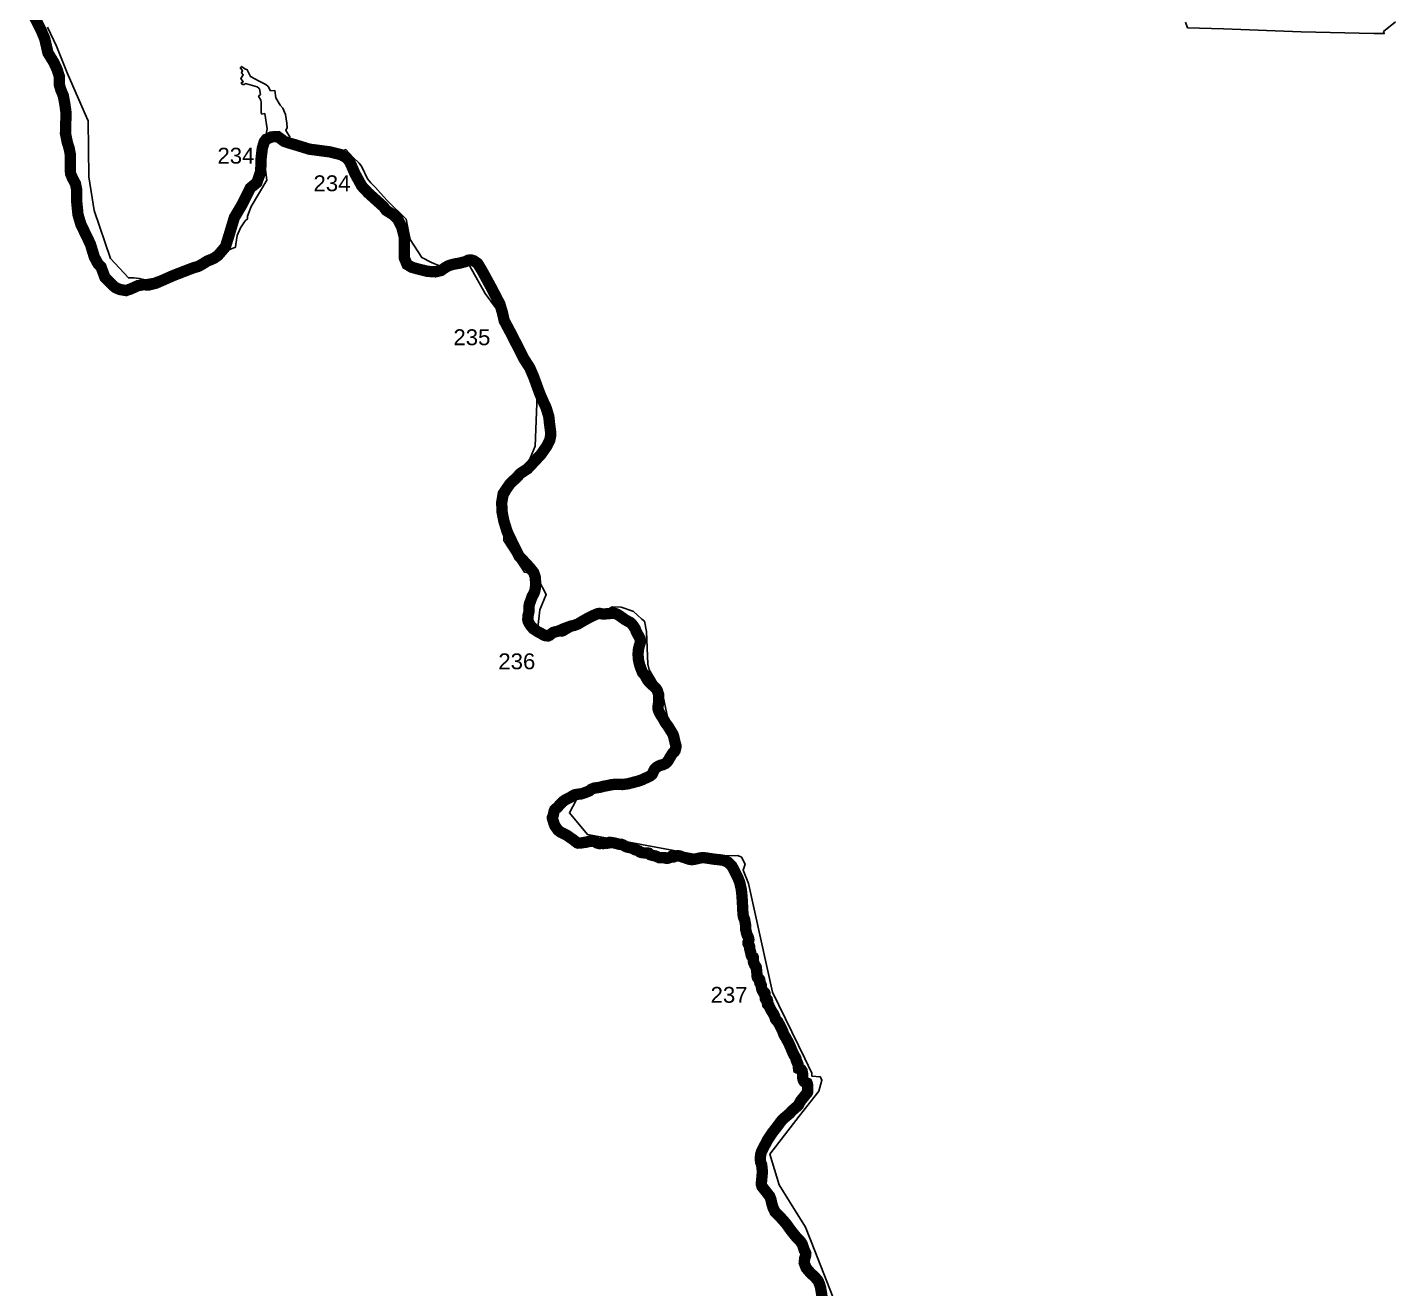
# Model space of a CAD drawing. Header units: metres. Extents: x 290946 to 378809, y 1824167 to 1998918.
# Drawn here: x 308803 to 314837, y 1905807 to 1911368 of the extents above; entities that cross this region are included whole.
import ezdxf

# ---------------------------------------------------------------- set-up
doc = ezdxf.new("R2010")
doc.units = ezdxf.units.M
for name, color, linetype in [('COASTLINE', 5, 'Continuous'), ('DISTRICT BOUNDRY', 86, 'Continuous'), ('NATURALLY PROTECTED', 3, 'Continuous')]:
    doc.layers.add(name, color=color, linetype=linetype)
doc.styles.get("Standard").update_dxf_attribs({"font": 'arial.ttf'})

msp = doc.modelspace()

# ---------------------------------------------------------------- linework, layer by layer
at = {"layer": 'COASTLINE', "const_width": 50, "flags": 128}
msp.add_lwpolyline([(308828.1089471168, 1911425.627548222), (308862.9647443455, 1911357.977120119), (308879.9273129133, 1911317.418676779), (308893.8190063208, 1911256.078942772), (308920.087417952, 1911213.418832914), (308934.2314809125, 1911182.622736844), (308943.8465335181, 1911152.932141657), (308944.3520304905, 1911114.815898588), (308950.9189439316, 1911092.602240188), (308961.5268016853, 1911067.107005673), (308968.8720440479, 1911027.323779643), (308972.9129883604, 1910996.527683572), (308972.9129883604, 1910962.450011386), (308971.1441278905, 1910900.757215627), (308979.4799018016, 1910860.116391211), (308987.8384117084, 1910833.306096578), (308993.0911845948, 1910804.63254702), (308992.6872417369, 1910773.132225625), (308992.4021864798, 1910750.903011677), (308993.4958853194, 1910724.669754669), (309001.17307322, 1910705.284766287), (309015.3163783139, 1910678.63050217), (309020.5699090668, 1910652.380171069), (309020.9897671218, 1910596.872409791), (309026.2432978748, 1910543.159948542), (309038.7700736704, 1910500.75533391), (309057.7993442525, 1910460.9618577), (309081.2371244119, 1910412.499386744), (309098.208787378, 1910356.364086675), (309114.7772653527, 1910325.671251675), (309127.7079840062, 1910312.747672996), (309145.5269417476, 1910264.921472467), (309169.7726076228, 1910240.690426807), (309190.7859727681, 1910221.305438424), (309210.1820507484, 1910212.824363644), (309238.4686609363, 1910207.978306366), (309260.2899117974, 1910215.651515116), (309291.405637724, 1910229.786133569), (309314.4387171589, 1910233.420771436), (309339.0883258922, 1910232.613285041), (309369.8001089608, 1910240.286493791), (309444.961521601, 1910273.402167611), (309510.5632058919, 1910298.936504664), (309535.9994800783, 1910308.466514522), (309556.2383056348, 1910314.281783255), (309575.46537938, 1910324.64775223), (309596.3392970845, 1910337.914522118), (309615.1874375671, 1910345.512562881), (309627.0662374836, 1910350.894286968), (309644.0216258178, 1910362.961611344), (309676.5286554703, 1910400.861041243), (309692.9009375357, 1910453.183141415), (309715.8551600919, 1910529.668798172), (309747.1606619702, 1910582.510654307), (309767.3547159368, 1910621.441394988), (309786.817443178, 1910660.37213567), (309815.3391852835, 1910684.015936292), (309832.1596998581, 1910733.14816164), (309833.5515797445, 1910788.069041622), (309839.0955081107, 1910835.346451574), (309847.4467874364, 1910863.158491188), (309856.5058023007, 1910874.980391498), (309880.1441692048, 1910885.406084619), (309907.5162608799, 1910886.806720775), (309935.8210598644, 1910865.674266537), (309959.4577316204, 1910857.594045007), (309981.7278098212, 1910851.336590876), (310047.1225733579, 1910831.178212586), (310136.8634393373, 1910819.356312274), (310186.9475241089, 1910806.841404013), (310209.9017466613, 1910793.633487803), (310224.5046898918, 1910776.24714131), (310247.4825036274, 1910724.108484418), (310277.396125623, 1910669.177413143), (310305.9178677285, 1910638.593341734), (310354.6100726099, 1910594.79116282), (310373.7189320856, 1910577.578068315), (310385.5617067227, 1910561.587929013), (310415.4753287145, 1910542.815566623), (310436.3299358459, 1910523.340004989), (310455.1321099223, 1910485.102272257), (310466.2435578377, 1910438.517870252), (310465.5594134861, 1910376.646528191), (310465.5594134861, 1910351.616711668), (310477.37859694, 1910323.111664106), (310498.2567952545, 1910310.596755847), (310526.0708018252, 1910302.943094523), (310568.3074502227, 1910292.535685261), (310602.3967118775, 1910290.446470119), (310627.3075718872, 1910296.298412066), (310643.8760498618, 1910308.049673873), (310660.5619971479, 1910317.63093463), (310681.0213618632, 1910323.806857841), (310711.2957610599, 1910329.275106597), (310734.4668670893, 1910335.557740012), (310747.5612849123, 1910341.700634866), (310759.7341370406, 1910343.013796802), (310772.2935010968, 1910339.007874641), (310788.8619790716, 1910327.256612834), (310807.5683985139, 1910296.543657111), (310847.1616193917, 1910224.01452301), (310886.7116418777, 1910148.166228801), (310897.6764547647, 1910111.744302507), (310905.9606937521, 1910074.88845193), (310919.8569343588, 1910048.982450947), (310939.9912641817, 1910011.447121575), (310991.5260980507, 1909909.365509729), (311019.0662097112, 1909866.558860263), (311036.4365104696, 1909825.963971839), (311061.5757009782, 1909756.398658275), (311078.6784748532, 1909716.872066379), (311090.9975952209, 1909690.57845674), (311102.4883674764, 1909652.120161372), (311105.6949007448, 1909622.208238227), (311109.9707836802, 1909589.625573762), (311111.0522592116, 1909570.794095094), (311106.7771341428, 1909547.826099381), (311094.2170122201, 1909522.988394925), (311068.5632303409, 1909486.132544348), (311041.5617751376, 1909457.188040161), (311008.757709235, 1909422.092077754), (310978.010695449, 1909402.128983119), (310959.305169269, 1909382.294133544), (310933.2772347876, 1909357.89178428), (310922.0350427523, 1909342.644072217), (310901.1580935817, 1909311.613740553), (310894.9913336659, 1909273.767798525), (310896.062199066, 1909234.177807368), (310904.3706897821, 1909191.527568054), (310919.0922470348, 1909144.179709254), (310945.8805551023, 1909088.095280448), (310972.1118312738, 1909035.665230596), (310999.1456880954, 1909007.845103424), (311020.8593219099, 1908983.93295225), (311036.3834598129, 1908963.870313085), (311042.5396095974, 1908945.145132579), (311045.2163941645, 1908912.510078306), (311042.272082714, 1908890.039785772), (311039.2080283524, 1908878.966174748), (311034.5160766947, 1908868.247903293), (311028.9859246601, 1908859.372006768), (311026.6403277645, 1908852.50552514), (311021.1101757298, 1908836.595727382), (311017.256424449, 1908827.384991646), (311015.907422034, 1908819.596373463), (311015.907422034, 1908804.691472972), (311014.5675140174, 1908789.619152876), (311011.2154703764, 1908776.053988862), (311010.2105393638, 1908764.833458592), (311009.8717730271, 1908757.217954559), (311011.7149044164, 1908749.179156059), (311015.7361441993, 1908740.638098744), (311024.6175820087, 1908727.240354335), (311035.1746627051, 1908716.187623307), (311053.2725153277, 1908704.129615375), (311069.8622135651, 1908695.421138455), (311079.1172795713, 1908689.490460289), (311088.5011828867, 1908685.973889309), (311099.7282175916, 1908685.303831252), (311105.7608351325, 1908687.983304207), (311114.9772499458, 1908695.68688386), (311122.518021872, 1908700.710990559), (311133.2425910705, 1908703.72568236), (311149.4973123038, 1908708.079731002), (311164.0756327832, 1908715.281051839), (311197.42251776, 1908727.673898981), (311216.0683078804, 1908732.239025402), (311230.8148747285, 1908737.598350947), (311246.733861091, 1908747.311725135), (311280.5832115741, 1908766.403254663), (311305.5518821146, 1908778.126043748), (311319.517088575, 1908783.871839039), (311326.3879064927, 1908784.541897096), (311338.1174067038, 1908782.364682957), (311350.0151532835, 1908782.364682957), (311365.766651144, 1908783.202160619), (311380.34572949, 1908785.546794363), (311390.0646098096, 1908785.379374758), (311403.3030222724, 1908781.192366085), (311415.8707228604, 1908773.321366826), (311438.7393452593, 1908756.870587351), (311451.4752922159, 1908749.837065754), (311461.1017128195, 1908745.102241911), (311467.0782482374, 1908739.522727316), (311474.9600600999, 1908730.267574134), (311481.3966204987, 1908720.158998566), (311482.9942031339, 1908718.264613464), (311488.510713571, 1908703.495622766), (311498.6911346046, 1908684.853582609), (311505.2739632427, 1908672.859733211), (311507.2444162084, 1908663.53890295), (311505.6021194482, 1908654.480781004), (311501.0049011061, 1908639.383404912), (311499.1648011829, 1908631.548091466), (311497.2595247384, 1908622.948949798), (311496.4721014187, 1908609.728115901), (311496.5372779398, 1908597.256304411), (311497.7210654523, 1908582.320273743), (311499.2974278248, 1908573.852865869), (311501.5316183412, 1908563.320995834), (311503.3050260102, 1908556.363401497), (311506.1295945497, 1908549.930464515), (311508.6911834051, 1908541.200348326), (311512.7048445227, 1908531.44483451), (311515.3975442869, 1908524.683891772), (311519.7325408112, 1908518.907725577), (311526.1031668223, 1908512.015428682), (311530.3722289589, 1908504.598094793), (311534.0562181381, 1908497.478395758), (311538.5223255713, 1908489.864030634), (311543.5136345066, 1908483.759479046), (311549.3590590157, 1908477.261244622), (311557.8456483653, 1908469.414542086), (311565.0044555626, 1908463.70405297), (311571.3099050526, 1908457.336793067), (311577.1553295617, 1908450.969912801), (311581.6335628593, 1908442.928836484), (311584.5892423078, 1908433.476652066), (311587.2160076842, 1908425.07492127), (311587.5487110888, 1908421.564804107), (311587.2205548834, 1908410.799837389), (311587.6798219977, 1908399.838219071), (311585.6449503773, 1908382.802799704), (311583.8063661872, 1908371.906858465), (311583.7419475326, 1908365.315233513), (311585.7116426316, 1908357.701248025), (311588.7332564678, 1908350.218237058), (311597.4115860483, 1908334.561656707), (311604.1103682648, 1908325.503155125), (311608.3142538802, 1908317.757815479), (311616.5885902869, 1908302.512979707), (311621.4594487604, 1908296.055527166), (311625.9907327148, 1908290.148006813), (311630.9274752602, 1908282.896194349), (311638.0862824575, 1908271.080774008), (311649.8514023953, 1908251.755388524), (311651.7559209732, 1908246.701290558), (311653.6604395512, 1908240.399707734), (311657.4770553723, 1908223.304685469), (311659.7104880221, 1908213.589792737), (311662.9981130086, 1908202.338132291), (311663.0166073865, 1908194.53125578), (311660.4178462156, 1908184.1452028), (311659.3217024947, 1908179.599436898), (311656.0378668408, 1908174.67669309), (311649.5353720543, 1908168.965824337), (311645.9135279302, 1908164.079905249), (311636.3242427864, 1908148.391815086), (311630.0187932965, 1908136.83910306), (311623.0449055313, 1908128.070263969), (311616.4772342236, 1908122.425451932), (311604.852319593, 1908117.173943094), (311595.7738364871, 1908115.194519463), (311587.7609137159, 1908111.912563712), (311576.3330443819, 1908105.217298052), (311569.5023933899, 1908098.325380793), (311563.9684520226, 1908088.317788479), (311561.5387319427, 1908080.703423354), (311558.3200728101, 1908074.861580081), (311550.5572459921, 1908068.728176134), (311537.355968989, 1908062.229941711), (311520.267594578, 1908053.813025463), (311505.3361082979, 1908047.895254931), (311493.6452592796, 1908044.284913787), (311452.4183388498, 1908033.459476654), (311434.6085206704, 1908031.063942342), (311427.2857659738, 1908030.078985058), (311413.695900721, 1908030.466833721), (311401.3959577928, 1908030.817868579), (311388.8338953162, 1908030.427151406), (311378.4533367764, 1908028.981395188), (311371.1467456066, 1908027.531564186), (311361.890921734, 1908025.532779105), (311353.5657579542, 1908023.87224996), (311344.89530698, 1908022.491667701), (311326.6236029821, 1908017.552064957), (311302.7333765071, 1908014.313008107), (311290.3399852199, 1908009.300670134), (311281.3865500909, 1908002.051135487), (311264.497494576, 1907995.117078599), (311246.9490951842, 1907989.016323374), (311226.9292930535, 1907986.820886692), (311216.0455718847, 1907984.370714059), (311207.3823996347, 1907980.14536212), (311197.4346436245, 1907973.641433152), (311186.1856307904, 1907968.194031987), (311170.8077611268, 1907959.577427049), (311162.7508820971, 1907953.385559114), (311155.2487613637, 1907945.4731795), (311144.5029719024, 1907933.56247045), (311138.4923324908, 1907927.348583609), (311132.1830936683, 1907922.282337282), (311128.5771647412, 1907918.678449955), (311126.7120552225, 1907914.618619439), (311124.9287952887, 1907908.679209639), (311123.9761570665, 1907902.631223858), (311122.607450122, 1907895.816752403), (311120.493760383, 1907889.934667682), (311118.1307325573, 1907884.507766877), (311118.0481251061, 1907882.353710552), (311118.7529409746, 1907878.873964292), (311121.0424557473, 1907872.515056388), (311123.1152206938, 1907866.093888131), (311125.8928015088, 1907856.794317503), (311129.5813378872, 1907847.763909007), (311142.2862123162, 1907829.721694192), (311154.6204900144, 1907819.846594944), (311178.9146593473, 1907808.214918569), (311190.1219895224, 1907800.792269772), (311198.6100946051, 1907794.562438208), (311209.6370525472, 1907787.307209016), (311220.7776904682, 1907778.161391087), (311227.3430881764, 1907773.25686982), (311232.3829005692, 1907771.533700687), (311241.0703245479, 1907771.66657339), (311248.7626697791, 1907772.991883688), (311258.9749212067, 1907774.715052821), (311265.9381988404, 1907775.576447569), (311276.7218816281, 1907778.24301289), (311283.0220260523, 1907780.032618374), (311288.9242905508, 1907779.436209758), (311296.0861292143, 1907779.23728034), (311303.4465289075, 1907778.24301289), (311309.1502323764, 1907776.188800909), (311314.9858046206, 1907772.41104016), (311319.8262981173, 1907771.01929351), (311323.0093375233, 1907770.025026059), (311327.3860167065, 1907769.627546861), (311333.3549734593, 1907771.151786576), (311337.0321418397, 1907771.011321148), (311340.0825546038, 1907769.884560631), (311343.0662751137, 1907769.619574499), (311347.5755809388, 1907770.215983115), (311351.2891269124, 1907771.74022283), (311355.0026728861, 1907772.071645314), (311360.9049373846, 1907771.342743632), (311365.8121231355, 1907772.270574732), (311369.6582957511, 1907774.988011315), (311372.5101474856, 1907775.319054163), (311381.5287591358, 1907773.596264666), (311389.221104367, 1907772.800926632), (311395.7539138145, 1907771.072442591), (311403.5121934333, 1907769.150344041), (311411.0719120226, 1907767.095752424), (311417.0408687753, 1907766.300414391), (311423.5395742292, 1907766.10186461), (311428.4467599801, 1907764.047272993), (311435.1440264636, 1907760.534878012), (311441.2797138519, 1907756.72978345), (311446.8507906789, 1907754.608755482), (311457.5268564199, 1907752.48810715), (311467.4079201759, 1907750.10209305), (311476.6258507224, 1907746.12578252), (311483.3231172058, 1907742.480514836), (311491.8779145427, 1907740.227373439), (311498.4425543843, 1907737.576373206), (311501.9128252033, 1907734.236333102), (311506.8200109542, 1907731.319967101), (311514.9102361111, 1907729.331811836), (311528.3722191989, 1907728.205051319), (311535.5340578623, 1907728.602910153), (311540.1100559417, 1907728.072558252), (311543.2930953476, 1907727.144727153), (311546.4094424995, 1907723.897318304), (311549.9706573015, 1907720.700021446), (311561.0453608347, 1907717.121190114), (311571.3243045166, 1907715.398020981), (311581.337237048, 1907711.421330814), (311588.8310212495, 1907707.842499482), (311595.5949799872, 1907707.047541085), (311606.9349368043, 1907707.047541085), (311610.9137360618, 1907707.975372185), (311613.6322032879, 1907707.776442767), (311615.7542295585, 1907706.848611668), (311619.5344677864, 1907704.926513117), (311622.6879503978, 1907704.356679042), (311625.9111567296, 1907704.824390955), (311632.0710958468, 1907706.382797936), (311634.8001732041, 1907707.34403703), (311636.4894576889, 1907708.435111735), (311638.1414348995, 1907709.802123732), (311638.6183047583, 1907710.111585604), (311639.4155803428, 1907710.407701913), (311640.3827620323, 1907710.766923086), (311642.0484086515, 1907711.269476297), (311642.8047594437, 1907711.759966387), (311643.0298458017, 1907712.301327741), (311643.3564862741, 1907713.149435219), (311643.6331075557, 1907713.701426389), (311644.0317453481, 1907714.069293957), (311644.644859367, 1907714.304288822), (311645.3299707057, 1907714.376040081), (311645.8923076675, 1907714.416661164), (311647.2519202137, 1907714.059043776), (311648.7449172685, 1907713.425430804), (311649.721049353, 1907712.852559638), (311650.1916844651, 1907712.321068828), (311650.5084726727, 1907711.554962789), (311650.9275728611, 1907710.97222108), (311651.2648234649, 1907710.788477114), (311651.7862356343, 1907710.716725855), (311652.5736589539, 1907710.808977474), (311653.054146331, 1907711.105093782), (311653.4830987843, 1907711.667335132), (311653.7801824621, 1907712.300948105), (311654.3728340848, 1907713.312678825), (311654.9048563856, 1907713.823669275), (311655.7354780973, 1907714.183184844), (311656.5426059466, 1907714.275056827), (311657.1360154359, 1907714.101563041), (311657.8006643785, 1907713.621323131), (311658.1788397746, 1907713.600822771), (311658.6487170202, 1907713.692694754), (311659.3747531514, 1907714.244685924), (311660.2743407168, 1907714.92917016), (311661.2300104052, 1907715.330445721), (311662.1197457058, 1907715.453068244), (311663.1216452522, 1907715.575690766), (311664.0826200062, 1907715.534690047), (311665.4930096097, 1907715.320195541), (311666.4956670225, 1907715.218073379), (311667.7264422596, 1907715.300454454), (311668.9534281638, 1907715.740073281), (311670.1804140682, 1907716.179312472), (311670.7836758223, 1907716.281434634), (311671.7961855, 1907716.240813551), (311672.4911491037, 1907715.923817247), (311673.1353356501, 1907715.596950399), (311673.8742555122, 1907715.279954094), (311675.1732387365, 1907715.157331572), (311675.9909767171, 1907715.310704634), (311678.6677612843, 1907715.384354075), (311681.3377250528, 1907714.782630551), (311684.0857490732, 1907713.736352928), (311686.886065884, 1907712.428126263), (311689.3726259532, 1907711.355653736), (311693.8599536492, 1907710.015917258), (311697.576531089, 1907708.969639635), (311706.7747571057, 1907705.875983485), (311711.5387060834, 1907703.783048603), (311715.8312620823, 1907702.370421958), (311721.0446259094, 1907700.798348069), (311727.7972166492, 1907699.4639265), (311736.1564844226, 1907699.238422542), (311740.4634398855, 1907699.605910474), (311744.6135169777, 1907700.23610672), (311748.4740890572, 1907701.443729767), (311759.6761141667, 1907703.703324982), (311766.1369262944, 1907705.724888241), (311773.2949756252, 1907706.597292442), (311779.1525259987, 1907707.673561332), (311782.750118394, 1907707.699756236), (311786.217357747, 1907707.542207174), (311795.9513953971, 1907706.280296137), (311807.3497079366, 1907704.626600446), (311830.3365575135, 1907701.030305844), (311841.4044402481, 1907699.678041369), (311850.1449148836, 1907699.174264009), (311873.2191056879, 1907695.81057034), (311893.2001772383, 1907687.525463545), (311909.0064913937, 1907672.083206146), (311920.3229721272, 1907651.377153182), (311936.1555426204, 1907619.740667588), (311944.4262884007, 1907598.269215779), (311951.1479103686, 1907568.740934021), (311953.2746735671, 1907551.311325235), (311954.9288227232, 1907530.095006374), (311956.5829718792, 1907504.420574942), (311957.2918929466, 1907478.974420359), (311958.7100524901, 1907464.958412445), (311958.8457105981, 1907460.436944198), (311959.8241162821, 1907452.68363219), (311960.1450495965, 1907450.14041708), (311960.8025219662, 1907446.50657007), (311961.5368946292, 1907444.522970441), (311962.763122667, 1907441.550797904), (311964.2311101264, 1907438.9419373), (311965.4027717744, 1907436.758269344), (311966.3811774585, 1907433.225374003), (311967.0337005366, 1907428.469670164), (311969.1504217417, 1907418.145081545), (311970.4009015083, 1907409.611996592), (311971.1655888323, 1907404.409840472), (311971.1928720272, 1907398.132174734), (311970.6502395952, 1907392.932676068), (311971.0041632624, 1907390.405437267), (311972.2015923723, 1907385.993304272), (311972.990531425, 1907381.536374195), (311974.6775423103, 1907374.568909313), (311976.2288950873, 1907368.878540921), (311978.1864643221, 1907364.42199048), (311981.6832604695, 1907357.817457894), (311983.5097187952, 1907353.51276197), (311984.3365511743, 1907349.947217908), (311984.7859660237, 1907346.666780702), (311984.3767181002, 1907342.848778506), (311982.93070877, 1907338.621908022), (311980.5002308236, 1907333.233730118), (311980.5275140185, 1907331.570163883), (311981.0731779166, 1907328.67961315), (311983.5332126576, 1907324.518419745), (311985.6340186656, 1907321.736824627), (311987.0527448007, 1907319.255521818), (311987.7621078684, 1907316.61021613), (311987.6529750887, 1907313.66499777), (311987.7340668069, 1907310.411894377), (311988.0887483408, 1907308.139011892), (311988.9345273829, 1907303.393937869), (311989.8894392048, 1907299.767272364), (311991.1186987087, 1907295.911306538), (311992.4555752592, 1907290.457451556), (311993.7386432865, 1907283.054543846), (311995.4317171038, 1907276.692598852), (311996.4684785103, 1907274.047293163), (311998.9557964461, 1907270.927821746), (312000.3472393865, 1907270.191706974), (312001.9296646912, 1907269.618835808), (312004.1668866736, 1907268.200894254), (312004.8489665463, 1907266.428372403), (312005.0156971819, 1907264.69912909), (312004.8792812074, 1907260.690549474), (312004.1972013347, 1907255.400317734), (312004.4427500888, 1907253.130092703), (312004.6064492582, 1907249.72133843), (312005.0149393153, 1907247.175497451), (312006.3977981396, 1907244.406633487), (312007.5522764419, 1907242.512424867), (312008.0433739502, 1907240.958193884), (312008.6924566285, 1907237.793681061), (312010.500377225, 1907234.540821991), (312013.6251279371, 1907229.952721273), (312015.2249171433, 1907227.840621059), (312016.7800592532, 1907225.658851285), (312017.407572736, 1907223.477461146), (312017.3257231513, 1907220.122994863), (312017.6258382953, 1907217.532356801), (312018.0646430133, 1907214.820235125), (312018.8831388606, 1907212.665799164), (312019.4560859537, 1907209.966205486), (312019.5925019283, 1907207.211944182), (312019.8388085489, 1907201.985491339), (312020.0843573032, 1907195.031693364), (312020.8232771652, 1907185.907894339), (312021.5872066226, 1907181.817313284), (312022.678534419, 1907179.199341409), (312026.3655550643, 1907175.637214074), (312029.6122552584, 1907173.510111925), (312031.9313268256, 1907170.97414149), (312032.8589554525, 1907168.874373154), (312033.2409201812, 1907166.174779476), (312033.187111658, 1907161.361750556), (312032.886996514, 1907157.707751238), (312033.3235276325, 1907155.198734979), (312034.660404183, 1907153.126300457), (312036.6831499389, 1907150.440753322), (312038.6475399723, 1907147.413913159), (312039.4660358196, 1907145.068520142), (312039.8207173533, 1907142.641505322), (312039.8767994762, 1907139.62795243), (312040.1496314252, 1907135.973953112), (312041.0226936624, 1907131.856038244), (312042.1981446429, 1907126.444702527), (312044.0534018968, 1907121.945253185), (312046.7036611355, 1907117.266995149), (312049.5683966008, 1907114.676357087), (312053.4971766677, 1907112.903835236), (312055.2152600805, 1907110.870882888), (312055.9162866163, 1907109.075962496), (312056.0473975251, 1907106.492537523), (312055.5009757605, 1907104.7150804), (312055.035645714, 1907103.509355534), (312054.5536224373, 1907101.71680551), (312055.3634149806, 1907099.138209623), (312056.86350346, 1907096.140122042), (312057.1048169974, 1907094.05619557), (312056.7451670139, 1907090.008626981), (312056.8344994292, 1907087.400461189), (312057.4052987578, 1907086.231197009), (312059.5051905966, 1907085.001790651), (312063.165499299, 1907083.263180518), (312066.0751836814, 1907080.594872547), (312067.3989276527, 1907075.446702099), (312067.1889384689, 1907067.831699976), (312066.6784675246, 1907062.974717907), (312066.9487850929, 1907061.34286014), (312068.5382059875, 1907059.48396565), (312071.5685471384, 1907057.715284428), (312073.338953186, 1907055.16675963), (312074.7183848966, 1907050.939766876), (312085.2039221562, 1907030.991608756), (312094.6766386558, 1907016.485816574), (312099.4739053705, 1907006.528276613), (312101.5656760807, 1906997.062398958), (312105.1331718845, 1906991.776402685), (312112.3911405827, 1906984.400465721), (312116.7115810292, 1906976.568951757), (312122.1248933607, 1906966.857493542), (312126.5532288022, 1906958.129359939), (312129.9026142933, 1906950.591039094), (312132.6463956185, 1906945.228862728), (312134.689439557, 1906940.476628286), (312136.0282656242, 1906936.774877221), (312137.9181682793, 1906931.077909397), (312141.2107058698, 1906924.649712923), (312144.1366325092, 1906919.268491534), (312146.484798853, 1906915.886997568), (312148.7099881053, 1906911.9872785), (312152.7178003685, 1906904.576157314), (312160.2533687474, 1906890.409564656), (312167.9464751379, 1906873.449937617), (312172.6463592471, 1906862.089807392), (312178.7115728193, 1906847.775506185), (312187.276067944, 1906831.386234911), (312188.9873057685, 1906829.06524802), (312190.4850739254, 1906826.469611848), (312192.8703654284, 1906820.222343094), (312193.4504460471, 1906814.817064833), (312196.6977373491, 1906807.195046124), (312201.0738655349, 1906797.743702829), (312202.1690577426, 1906790.714084574), (312203.263089789, 1906779.778733034), (312203.4974423588, 1906778.138355125), (312205.216801312, 1906777.357509179), (312208.8910319495, 1906777.279324347), (312214.759127486, 1906773.642226124), (312219.6051209727, 1906766.378053374), (312221.4811016928, 1906755.98949447), (312222.0275376355, 1906743.961058842), (312222.2386869806, 1906738.294162107), (312222.8698146934, 1906732.851294985), (312225.2388639394, 1906725.909384073), (312226.8166832216, 1906722.202119976), (312228.4745536292, 1906720.0720845), (312234.4737473854, 1906716.364820402), (312241.6574657645, 1906713.445920023), (312242.5252663697, 1906711.395071749), (312244.2620277416, 1906702.041960678), (312244.7353735261, 1906684.766621192), (312244.0265150105, 1906675.021082409), (312241.5008439975, 1906669.736088505), (312236.9228477566, 1906664.924213069), (312227.7656951134, 1906653.249613923), (312214.8171355477, 1906637.349525577), (312208.7390508274, 1906626.858223785), (312203.8443305687, 1906616.840040461), (312190.415464251, 1906604.884777817), (312175.8125147616, 1906592.263440549), (312164.4452549621, 1906579.642103282), (312137.8265155416, 1906557.271718937), (312124.485821478, 1906542.756905428), (312118.802191578, 1906534.158578693), (312103.7908653332, 1906514.394355402), (312089.2656466467, 1906496.093591778), (312068.2539664844, 1906464.950468383), (312057.2823216665, 1906444.046049631), (312040.769746781, 1906412.35412886), (312037.6117878942, 1906401.625766649), (312035.8750265224, 1906390.818718422), (312034.9213739856, 1906380.182574218), (312036.5003534292, 1906365.826135111), (312040.9205677418, 1906354.308907997), (312041.6317465801, 1906348.787354859), (312043.8395334142, 1906329.80046922), (312043.4450785934, 1906311.104771961), (312041.2059674062, 1906286.236482484), (312039.4367215197, 1906268.931573094), (312042.723458304, 1906257.437400482), (312054.2252968072, 1906242.912062091), (312076.8933626732, 1906214.285218889), (312082.5471529236, 1906198.82634196), (312085.8327295465, 1906182.784919495), (312091.7739152409, 1906163.459734104), (312099.9890169599, 1906146.029027325), (312118.9483718939, 1906127.587430768), (312148.678663752, 1906094.343340616), (312168.9014342732, 1906065.92365552), (312194.1813476262, 1906034.346004888), (312213.5200752848, 1906014.136729478), (312220.3743078727, 1906003.30462201), (312229.096400052, 1905976.779415526), (312235.921628609, 1905962.506674284), (312235.4157983097, 1905954.548861746), (312230.6127307887, 1905939.3915293), (312229.6010701903, 1905928.781947892), (312228.8516060311, 1905921.091266862), (312237.5725380494, 1905898.48181736), (312256.5318929834, 1905876.25126358), (312275.3647903427, 1905859.199452522), (312289.1417050314, 1905843.284328632), (312295.5887210252, 1905829.769378834), (312300.7990051403, 1905812.98319573), (312305.3491575117, 1905786.079594709), (312308.2553614103, 1905766.375012411)], dxfattribs=at)
at = {"layer": 'DISTRICT BOUNDRY'}
for points in [[(314836.8880325443, 1911393.296802995, 0), (314783.4573266137, 1911350.101654127, 0), (314786.7022745543, 1911341.172493699, 0), (314741.1196687309, 1911341.901058386, 0), (314420.2984615278, 1911348.523761292, 0), (314077.1380912103, 1911361.389326459, 0), (313919.2390450828, 1911366.864834354, 0), (313910.0594338771, 1911391.843424535, 0)], [(308891.2502996799, 1911369.102399837, 0), (308931.2029809165, 1911285.729931219, 0), (308979.0913085056, 1911167.43937007, 0), (309064.0963068244, 1910971.904024464, 0), (309071.0197393405, 1910955.978585263, 0), (309073.5016727487, 1910709.576074292, 0), (309097.2250274036, 1910561.382401056, 0), (309169.4883384722, 1910349.78281302, 0), (309248.7764541715, 1910263.70102369, 0), (309272.5110589224, 1910264.077040956, 0), (309296.6629579131, 1910261.474901488, 0), (309323.7651608629, 1910255.901397187, 0), (309358.7128368568, 1910260.54146693, 0), (309559.9540901814, 1910332.41475185, 0), (309720.232275479, 1910399.406367616, 0), (309721.3395845832, 1910399.869194141, 0), (309722.9557578537, 1910412.585614077, 0), (309728.1923800051, 1910450.765385751, 0), (309743.5051050037, 1910484.542239376, 0), (309763.7340074638, 1910515.108955871, 0), (309773.8452555815, 1910523.697772623, 0), (309773.5497124647, 1910535.864204716, 0), (309789.9903959766, 1910578.32239421, 0), (309859.2775626223, 1910694.078380637, 0), (309844.0716157395, 1910809.784592508, 0), (309856.6316254532, 1910842.545835686, 0), (309855.0342716948, 1910890.180217891, 0), (309860.0129965069, 1910921.146321284, 0), (309850.1065176192, 1910987.911032022, 0), (309837.5370296264, 1910986.323042576, 0), (309833.7349161849, 1910993.018126891, 0), (309834.0861335211, 1911012.429665911, 0), (309834.156770296, 1911038.413652228, 0), (309832.1224336107, 1911047.64591328, 0), (309822.915437757, 1911064.307262112, 0), (309830.6983957482, 1911072.71301626, 0), (309827.1179269667, 1911096.629747881, 0), (309823.1897027129, 1911100.444128614, 0), (309817.2064198349, 1911106.254105903, 0), (309764.8827339131, 1911120.767977491, 0), (309761.8941551371, 1911118.247759669, 0), (309758.8701334427, 1911115.697765529, 0), (309751.4649902506, 1911116.80877039, 0), (309745.9563302926, 1911124.359704959, 0), (309754.8929053284, 1911128.208338712, 0), (309745.0679120936, 1911143.162195558, 0), (309754.978531038, 1911159.668948302, 0), (309747.5207073197, 1911168.034365445, 0), (309751.7405831921, 1911178.286510905, 0), (309741.7244151739, 1911189.354031802, 0), (309747.638701628, 1911196.384514652, 0), (309761.9282467938, 1911184.93689081, 0), (309772.7309706544, 1911180.788326677, 0), (309787.7401874444, 1911151.220743174, 0), (309825.4430999107, 1911131.011765092, 0), (309854.4078067389, 1911117.082593963, 0), (309864.7200887697, 1911107.442208005, 0), (309875.6646991266, 1911089.066178849, 0), (309894.7140368996, 1911089.5037754, 0), (309899.1278387308, 1911057.133187219, 0), (309918.2101600489, 1911025.77220032, 0), (309928.9546661177, 1911011.968255863, 0), (309941.041209103, 1910984.453716186, 0), (309947.0602928761, 1910946.126230784, 0), (309949.2942673661, 1910926.780180434, 0), (309943.5108086955, 1910913.563341076, 0), (309959.9984097783, 1910886.348430098, 0), (309959.8066996927, 1910870.292205089, 0), (309988.6856186977, 1910863.841623923, 0), (310051.3358679932, 1910842.846847757, 0), (310091.3425306974, 1910840.828784565, 0), (310121.597041961, 1910839.098091673, 0), (310125.5383599916, 1910819.654818939, 0), (310137.4565917203, 1910818.615432251, 0), (310137.0554566632, 1910833.822900166, 0), (310163.5892644754, 1910821.545387954, 0), (310188.0414574723, 1910820.833378821, 0), (310202.0560862097, 1910826.930326451, 0), (310207.6372645792, 1910829.461704913, 0), (310238.2343203611, 1910796.422108346, 0), (310266.8227569439, 1910769.415326487, 0), (310278.2696956403, 1910754.077485626, 0), (310303.6602001927, 1910701.161387169, 0), (310317.5856524684, 1910682.545037249, 0), (310338.4108972434, 1910662.509446862, 0), (310360.4862941164, 1910637.429835092, 0), (310390.282927021, 1910605.581528472, 0), (310473.354734487, 1910522.522713376, 0), (310483.4542661314, 1910468.784635258, 0), (310491.1131759232, 1910432.425925579, 0), (310542.9632182164, 1910353.480288238, 0), (310585.807318597, 1910331.537897437, 0), (310640.8928817838, 1910308.798444725, 0), (310721.8619868511, 1910328.565562381, 0), (310755.6986619593, 1910336.477038487, 0), (310747.9758447411, 1910328.689039292, 0), (310753.6118423466, 1910315.104395513, 0), (310822.0381794734, 1910195.371595382, 0), (310900.6939948321, 1910087.438708354, 0), (310936.6591511101, 1910044.868437077, 0), (311006.0835295976, 1909924.034209807, 0), (311010.3443279162, 1909911.382469269, 0), (311052.7140227344, 1909785.569862989, 0), (311042.9520486119, 1909522.131186583, 0), (311006.1416837276, 1909433.75563601, 0), (310998.9710548882, 1909400.277284526, 0), (310969.1748271241, 1909381.096066133, 0), (310946.519959158, 1909346.690535123, 0), (310901.5263987178, 1909264.346700855, 0), (310903.9144965282, 1909105.228343958, 0), (310995.2574743104, 1908966.863918515, 0), (311044.2124607572, 1908957.170732168, 0), (311091.4785036535, 1908867.993053007, 0), (311063.032817496, 1908800.510568938, 0), (311054.4083686549, 1908722.842120212, 0), (311159.3690099826, 1908684.075282466, 0), (311172.9523120394, 1908688.603924684, 0), (311382.5639327926, 1908813.359117182, 0), (311420.9216658869, 1908811.989745523, 0), (311473.343133192, 1908794.589718636, 0), (311474.18512738, 1908793.851003141, 0), (311513.2373899232, 1908759.583372384, 0), (311524.1643757306, 1908749.963051561, 0), (311532.6928313192, 1908704.845548457, 0), (311539.0634056015, 1908561.23949307, 0), (311545.6333128422, 1908535.875871382, 0), (311603.153676293, 1908439.190681436, 0), (311627.8446892103, 1908320.654383234, 0), (311644.905463109, 1908261.91447363, 0), (311645.244607018, 1908258.646318973, 0), (311647.4813443164, 1908237.08900515, 0), (311656.5649604134, 1908231.740025166, 0), (311655.6698379226, 1908206.384858885, 0), (311663.9595419432, 1908192.495776349, 0), (311659.7638707452, 1908180.489972584, 0), (311635.2173825268, 1908122.049057653, 0), (311578.861790652, 1908098.916538547, 0), (311575.5304598385, 1908097.549017678, 0), (311497.8556966216, 1908046.272412484, 0), (311237.5154969635, 1907988.460398467, 0), (311193.2529121325, 1907904.536697666, 0), (311272.5755595075, 1907810.192291029, 0), (311772.7608285412, 1907717.827662981, 0), (311793.158711792, 1907714.868704526, 0), (311935.4692809961, 1907717.110771745, 0), (311952.4935837654, 1907710.300140531, 0), (311968.297794166, 1907678.874791594, 0), (311959.5204782989, 1907651.90502662, 0), (311982.4896074214, 1907593.488404021, 0), (312088.5578782978, 1907114.433359163, 0), (312232.0498443172, 1906822.802232216, 0), (312262.5173267773, 1906757.692335055, 0), (312262.8914019447, 1906743.735822204, 0), (312299.2238768614, 1906741.809959949, 0), (312303.3505628963, 1906733.58399808, 0), (312306.9920679284, 1906726.324912424, 0), (312293.6381082544, 1906678.182939572, 0), (312206.0937994776, 1906568.369429941, 0), (312077.3026094913, 1906400.937436704, 0), (312118.7364896152, 1906264.637683597, 0), (312163.7375013491, 1906191.97045067, 0), (312234.1702445601, 1906078.199671756, 0), (312275.9592218091, 1905974.605875939, 0), (312368.1619068654, 1905737.05717358, 0)]]:
    msp.add_polyline3d(points, dxfattribs=at)
at = {"layer": 'NATURALLY PROTECTED', "const_width": 50, "flags": 128}
for points in [[(309907.5162608799, 1910886.806720775), (309935.8210598644, 1910865.674266537), (309959.4577316204, 1910857.594045007), (309981.7278098212, 1910851.336590876), (310047.1225733579, 1910831.178212586), (310136.8634393373, 1910819.356312274), (310186.9475241089, 1910806.841404013), (310209.9017466613, 1910793.633487803), (310224.5046898918, 1910776.24714131), (310247.4825036274, 1910724.108484418), (310277.396125623, 1910669.177413143), (310305.9178677285, 1910638.593341734), (310354.6100726099, 1910594.79116282), (310373.7189320856, 1910577.578068315), (310385.5617067227, 1910561.587929013), (310415.4753287145, 1910542.815566623), (310436.3299358459, 1910523.340004989), (310455.1321099223, 1910485.102272257), (310457.0842922384, 1910476.917808225), (310466.2435578377, 1910438.517870252), (310465.5594134861, 1910376.646528191), (310465.5594134861, 1910351.616711668), (310477.37859694, 1910323.111664106), (310498.2567952545, 1910310.596755847), (310526.0708018252, 1910302.943094523), (310568.3074502227, 1910292.535685261), (310602.3967118775, 1910290.446470119), (310627.3075718872, 1910296.298412066), (310643.8760498618, 1910308.049673873), (310660.5619971479, 1910317.63093463), (310681.0213618632, 1910323.806857841), (310711.2957610599, 1910329.275106597), (310734.4668670893, 1910335.557740012), (310747.5612849123, 1910341.700634866)], [(309832.1596998581, 1910733.14816164), (309833.5515797445, 1910788.069041622), (309839.0955081107, 1910835.346451574), (309847.4467874364, 1910863.158491188), (309851.9762948686, 1910869.069441343)], [(310788.8619790716, 1910327.256612834), (310807.5683985139, 1910296.543657111), (310847.1616193917, 1910224.01452301), (310886.7116418777, 1910148.166228801), (310897.6764547647, 1910111.744302507), (310905.9606937521, 1910074.88845193), (310919.8569343588, 1910048.982450947), (310939.9912641817, 1910011.447121575), (310991.5260980507, 1909909.365509729), (311019.0662097112, 1909866.558860263), (311036.4365104696, 1909825.963971839), (311061.5757009782, 1909756.398658275), (311078.6784748532, 1909716.872066379), (311090.9975952209, 1909690.57845674), (311102.4883674764, 1909652.120161372), (311105.6949007448, 1909622.208238227), (311109.9707836802, 1909589.625573762), (311111.0522592116, 1909570.794095094), (311106.7771341428, 1909547.826099381), (311094.2170122201, 1909522.988394925), (311068.5632303409, 1909486.132544348), (311045.4009072592, 1909461.30343968)], [(311043.1148022485, 1908938.132448921), (311045.2163941645, 1908912.510078306), (311042.272082714, 1908890.039785772), (311039.2080283524, 1908878.966174748), (311034.5160766947, 1908868.247903293), (311028.9859246601, 1908859.372006768), (311026.6403277645, 1908852.50552514), (311021.1101757298, 1908836.595727382), (311017.256424449, 1908827.384991646), (311015.907422034, 1908819.596373463), (311015.907422034, 1908804.691472972), (311014.5675140174, 1908789.619152876), (311011.2154703764, 1908776.053988862), (311010.2105393638, 1908764.833458592), (311009.8717730271, 1908757.217954559), (311011.7149044164, 1908749.179156059), (311015.7361441993, 1908740.638098744), (311024.6175820087, 1908727.240354335), (311035.1746627051, 1908716.187623307), (311053.2725153277, 1908704.129615375), (311069.8622135651, 1908695.421138455), (311079.1172795713, 1908689.490460289), (311088.5011828867, 1908685.973889309), (311099.7282175916, 1908685.303831252), (311105.7608351325, 1908687.983304207), (311114.9772499458, 1908695.68688386), (311122.518021872, 1908700.710990559), (311133.2425910705, 1908703.72568236), (311149.4973123038, 1908708.079731002), (311164.0756327832, 1908715.281051839), (311197.42251776, 1908727.673898981), (311216.0683078804, 1908732.239025402), (311230.8148747285, 1908737.598350947), (311246.733861091, 1908747.311725135), (311280.5832115741, 1908766.403254663), (311305.5518821146, 1908778.126043748), (311319.517088575, 1908783.871839039), (311326.3879064927, 1908784.541897096), (311338.1174067038, 1908782.364682957), (311350.0151532835, 1908782.364682957), (311365.766651144, 1908783.202160619), (311380.34572949, 1908785.546794363), (311390.0646098096, 1908785.379374758), (311403.3030222724, 1908781.192366085), (311415.8707228604, 1908773.321366826), (311438.7393452593, 1908756.870587351), (311451.4752922159, 1908749.837065754), (311461.1017128195, 1908745.102241911), (311467.0782482374, 1908739.522727316), (311474.9600600999, 1908730.267574134), (311481.3966204987, 1908720.158998566), (311482.9942031339, 1908718.264613464), (311488.510713571, 1908703.495622766), (311498.6911346046, 1908684.853582609), (311505.2739632427, 1908672.859733211), (311507.2444162084, 1908663.53890295), (311505.6021194482, 1908654.480781004), (311501.0049011061, 1908639.383404912), (311499.1648011829, 1908631.548091466), (311497.2595247384, 1908622.948949798), (311496.4721014187, 1908609.728115901), (311496.5372779398, 1908597.256304411), (311497.7210654523, 1908582.320273743), (311499.2974278248, 1908573.852865869), (311501.5316183412, 1908563.320995834), (311503.3050260102, 1908556.363401497), (311506.1295945497, 1908549.930464515), (311508.6911834051, 1908541.200348326), (311512.7048445227, 1908531.44483451), (311515.3975442869, 1908524.683891772), (311519.7325408112, 1908518.907725577), (311526.1031668223, 1908512.015428682), (311530.3722289589, 1908504.598094793), (311534.0562181381, 1908497.478395758), (311538.5223255713, 1908489.864030634), (311543.5136345066, 1908483.759479046), (311549.3590590157, 1908477.261244622), (311557.8456483653, 1908469.414542086), (311565.0044555626, 1908463.70405297), (311571.3099050526, 1908457.336793067), (311577.1553295617, 1908450.969912801), (311581.6335628593, 1908442.928836484), (311584.5892423078, 1908433.476652066), (311587.2160076842, 1908425.07492127), (311587.5487110888, 1908421.564804107), (311587.2205548834, 1908410.799837389), (311587.6798219977, 1908399.838219071), (311585.6449503773, 1908382.802799704), (311583.8063661872, 1908371.906858465), (311583.7419475326, 1908365.315233513), (311585.7116426316, 1908357.701248025), (311588.7332564678, 1908350.218237058), (311597.4115860483, 1908334.561656707), (311604.1103682648, 1908325.503155125), (311608.3142538802, 1908317.757815479), (311616.5885902869, 1908302.512979707), (311621.4594487604, 1908296.055527166), (311625.9907327148, 1908290.148006813), (311630.9274752602, 1908282.896194349), (311638.0862824575, 1908271.080774008), (311649.8514023953, 1908251.755388524), (311651.7559209732, 1908246.701290558), (311653.6604395512, 1908240.399707734), (311657.4770553723, 1908223.304685469), (311659.7104880221, 1908213.589792737), (311662.9981130086, 1908202.338132291), (311663.0166073865, 1908194.53125578), (311660.4178462156, 1908184.1452028), (311659.3217024947, 1908179.599436898), (311656.0378668408, 1908174.67669309), (311649.5353720543, 1908168.965824337), (311645.9135279302, 1908164.079905249), (311636.3242427864, 1908148.391815086), (311630.0187932965, 1908136.83910306), (311623.0449055313, 1908128.070263969), (311616.4772342236, 1908122.425451932), (311604.852319593, 1908117.173943094), (311595.7738364871, 1908115.194519463), (311587.7609137159, 1908111.912563712), (311576.3330443819, 1908105.217298052), (311569.5023933899, 1908098.325380793), (311563.9684520226, 1908088.317788479), (311561.5387319427, 1908080.703423354), (311558.3200728101, 1908074.861580081), (311550.5572459921, 1908068.728176134), (311537.355968989, 1908062.229941711), (311520.267594578, 1908053.813025463), (311505.3361082979, 1908047.895254931), (311493.6452592796, 1908044.284913787), (311452.4183388498, 1908033.459476654), (311434.6085206704, 1908031.063942342), (311427.2857659738, 1908030.078985058), (311413.695900721, 1908030.466833721), (311401.3959577928, 1908030.817868579), (311388.8338953162, 1908030.427151406), (311378.4533367764, 1908028.981395188), (311371.1467456066, 1908027.531564186), (311361.890921734, 1908025.532779105), (311353.5657579542, 1908023.87224996), (311344.89530698, 1908022.491667701), (311326.6236029821, 1908017.552064957), (311310.3847045592, 1908015.350381552)], [(311838.771933749, 1907699.999678769), (311841.4044402481, 1907699.678041369), (311850.1449148836, 1907699.174264009), (311873.2191056879, 1907695.81057034), (311893.2001772383, 1907687.525463545), (311909.0064913937, 1907672.083206146), (311920.3229721272, 1907651.377153182), (311936.1555426204, 1907619.740667588), (311944.4262884007, 1907598.269215779), (311951.1479103686, 1907568.740934021), (311953.2746735671, 1907551.311325235), (311954.9288227232, 1907530.095006374), (311956.5829718792, 1907504.420574942), (311957.2918929466, 1907478.974420359), (311958.7100524901, 1907464.958412445), (311958.8457105981, 1907460.436944198), (311959.8241162821, 1907452.68363219), (311960.1450495965, 1907450.14041708), (311960.8025219662, 1907446.50657007), (311961.5368946292, 1907444.522970441), (311962.763122667, 1907441.550797904), (311964.2311101264, 1907438.9419373), (311965.4027717744, 1907436.758269344), (311966.3811774585, 1907433.225374003), (311967.0337005366, 1907428.469670164), (311969.1504217417, 1907418.145081545), (311970.4009015083, 1907409.611996592), (311971.1655888323, 1907404.409840472), (311971.1928720272, 1907398.132174734), (311970.6502395952, 1907392.932676068), (311971.0041632624, 1907390.405437267), (311972.2015923723, 1907385.993304272), (311972.990531425, 1907381.536374195), (311974.6775423103, 1907374.568909313), (311976.2288950873, 1907368.878540921), (311978.1864643221, 1907364.42199048), (311981.6832604695, 1907357.817457894), (311983.5097187952, 1907353.51276197), (311984.3365511743, 1907349.947217908), (311984.7859660237, 1907346.666780702), (311984.3767181002, 1907342.848778506), (311982.93070877, 1907338.621908022), (311980.5002308236, 1907333.233730118), (311980.5275140185, 1907331.570163883), (311981.0731779166, 1907328.67961315), (311983.5332126576, 1907324.518419745), (311985.6340186656, 1907321.736824627), (311987.0527448007, 1907319.255521818), (311987.7621078684, 1907316.61021613), (311987.6529750887, 1907313.66499777), (311987.7340668069, 1907310.411894377), (311988.0887483408, 1907308.139011892), (311988.9345273829, 1907303.393937869), (311989.8894392048, 1907299.767272364), (311991.1186987087, 1907295.911306538), (311992.4555752592, 1907290.457451556), (311993.7386432865, 1907283.054543846), (311995.4317171038, 1907276.692598852), (311996.4684785103, 1907274.047293163), (311998.9557964461, 1907270.927821746), (312000.3472393865, 1907270.191706974), (312001.9296646912, 1907269.618835808), (312004.1668866736, 1907268.200894254), (312004.8489665463, 1907266.428372403), (312005.0156971819, 1907264.69912909), (312004.8792812074, 1907260.690549474), (312004.1972013347, 1907255.400317734), (312004.4427500888, 1907253.130092703), (312004.6064492582, 1907249.72133843), (312005.0149393153, 1907247.175497451), (312006.3977981396, 1907244.406633487), (312007.5522764419, 1907242.512424867), (312008.0433739502, 1907240.958193884), (312008.6924566285, 1907237.793681061), (312010.500377225, 1907234.540821991), (312013.6251279371, 1907229.952721273), (312015.2249171433, 1907227.840621059), (312016.7800592532, 1907225.658851285), (312017.407572736, 1907223.477461146), (312017.3257231513, 1907220.122994863), (312017.6258382953, 1907217.532356801), (312018.0646430133, 1907214.820235125), (312018.8831388606, 1907212.665799164), (312019.4560859537, 1907209.966205486), (312019.5925019283, 1907207.211944182), (312019.8388085489, 1907201.985491339), (312020.0843573032, 1907195.031693364), (312020.8232771652, 1907185.907894339), (312021.5872066226, 1907181.817313284), (312022.678534419, 1907179.199341409), (312026.3655550643, 1907175.637214074), (312029.6122552584, 1907173.510111925), (312031.9313268256, 1907170.97414149), (312032.8589554525, 1907168.874373154), (312033.2409201812, 1907166.174779476), (312033.187111658, 1907161.361750556), (312032.886996514, 1907157.707751238), (312033.3235276325, 1907155.198734979), (312034.660404183, 1907153.126300457), (312036.6831499389, 1907150.440753322), (312038.6475399723, 1907147.413913159), (312039.4660358196, 1907145.068520142), (312039.8207173533, 1907142.641505322), (312039.8767994762, 1907139.62795243), (312040.1496314252, 1907135.973953112), (312041.0226936624, 1907131.856038244), (312042.1981446429, 1907126.444702527), (312044.0534018968, 1907121.945253185), (312046.7036611355, 1907117.266995149), (312049.5683966008, 1907114.676357087), (312053.4971766677, 1907112.903835236), (312055.2152600805, 1907110.870882888), (312055.9162866163, 1907109.075962496), (312056.0473975251, 1907106.492537523), (312055.5009757605, 1907104.7150804), (312055.035645714, 1907103.509355534), (312054.5536224373, 1907101.71680551), (312055.3634149806, 1907099.138209623), (312056.86350346, 1907096.140122042), (312057.1048169974, 1907094.05619557), (312056.7451670139, 1907090.008626981), (312056.8344994292, 1907087.400461189), (312057.4052987578, 1907086.231197009), (312059.5051905966, 1907085.001790651), (312063.165499299, 1907083.263180518), (312066.0751836814, 1907080.594872547), (312067.3989276527, 1907075.446702099), (312067.1889384689, 1907067.831699976), (312066.6784675246, 1907062.974717907), (312066.9487850929, 1907061.34286014), (312068.5382059875, 1907059.48396565), (312071.5685471384, 1907057.715284428), (312073.338953186, 1907055.16675963), (312074.7183848966, 1907050.939766876), (312085.2039221562, 1907030.991608756), (312094.6766386558, 1907016.485816574), (312099.4739053705, 1907006.528276613), (312101.5656760807, 1906997.062398958), (312105.1331718845, 1906991.776402685), (312112.3911405827, 1906984.400465721), (312116.7115810292, 1906976.568951757), (312122.1248933607, 1906966.857493542), (312126.5532288022, 1906958.129359939), (312129.9026142933, 1906950.591039094), (312132.6463956185, 1906945.228862728), (312134.689439557, 1906940.476628286), (312136.0282656242, 1906936.774877221), (312137.9181682793, 1906931.077909397), (312141.2107058698, 1906924.649712923), (312144.1366325092, 1906919.268491534), (312146.484798853, 1906915.886997568), (312148.7099881053, 1906911.9872785), (312152.7178003685, 1906904.576157314), (312160.2533687474, 1906890.409564656), (312167.9464751379, 1906873.449937617), (312172.6463592471, 1906862.089807392), (312178.7115728193, 1906847.775506185), (312187.276067944, 1906831.386234911), (312188.9873057685, 1906829.06524802), (312190.4850739254, 1906826.469611848), (312192.8703654284, 1906820.222343094), (312193.4504460471, 1906814.817064833), (312196.6977373491, 1906807.195046124), (312201.0738655349, 1906797.743702829), (312202.1690577426, 1906790.714084574), (312203.263089789, 1906779.778733034), (312203.4974423588, 1906778.138355125), (312205.216801312, 1906777.357509179), (312208.8910319495, 1906777.279324347), (312214.759127486, 1906773.642226124), (312219.6051209727, 1906766.378053374), (312221.4811016928, 1906755.98949447), (312222.0275376355, 1906743.961058842), (312222.2386869806, 1906738.294162107), (312222.8698146934, 1906732.851294985), (312225.2388639394, 1906725.909384073), (312226.8166832216, 1906722.202119976), (312228.4745536292, 1906720.0720845), (312234.4737473854, 1906716.364820402), (312241.6574657645, 1906713.445920023), (312242.5252663697, 1906711.395071749), (312244.2620277416, 1906702.041960678), (312244.7353735261, 1906684.766621192), (312244.0265150105, 1906675.021082409), (312241.5008439975, 1906669.736088505), (312236.9228477566, 1906664.924213069), (312227.7656951134, 1906653.249613923), (312214.8171355477, 1906637.349525577), (312208.7390508274, 1906626.858223785), (312203.8443305687, 1906616.840040461), (312190.415464251, 1906604.884777817), (312183.1139895063, 1906598.574109183)]]:
    msp.add_lwpolyline(points, dxfattribs=at)

# ---------------------------------------------------------------- texts
at = {"layer": 'NATURALLY PROTECTED', "char_height": 70, "attachment_point": 1}
for s, insert in [('234', (309641.2300890546, 1910837.596725254)), ("234'", (310064.8573852309, 1910715.851581859)), ('235', (310681.8346743258, 1910037.075606658)), ('236', (310879.8692611419, 1908608.18499161)), ('237', (311815.9792970336, 1907137.821452967))]:
    msp.add_mtext_dynamic_manual_height_columns(s, width=95.17246124148369, gutter_width=1, heights=[0], dxfattribs=dict(at, insert=insert))

doc.saveas('drawing.dxf')
